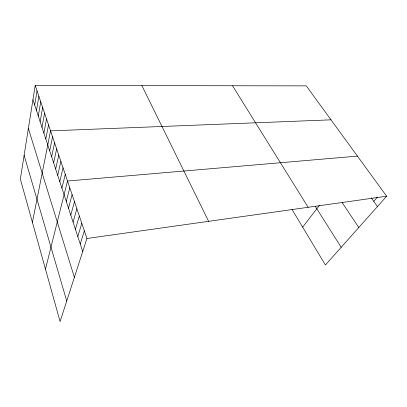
<?xml version="1.0" encoding="UTF-8"?>
<svg xmlns="http://www.w3.org/2000/svg" width="407" height="407" viewBox="0 0 407 407"><rect width="100%" height="100%" fill="white"/><g stroke="black" fill="none" stroke-linecap="round" stroke-linejoin="round"><path stroke-width="0.61" d="M35.206 85.45L20.35 179.07L60.083 321.55L86.93 238.492L35.206 85.45L306.273 85.877L386.65 196.225L325.407 265.003L292.012 209.432M34.692 105.092L37.022 90.817M36.477 110.526L38.863 96.271M38.283 116.041L40.736 101.811M40.12 121.642L42.638 107.438M41.987 127.335L44.572 113.156M43.885 133.114L46.535 118.961M45.808 138.985L48.53 124.868M32.418 222.344L50.554 130.866L331.008 119.831M49.695 150.829L52.559 136.788M51.653 156.802L54.589 142.801M53.643 162.871L56.654 148.911M55.662 169.037L58.756 155.123M57.718 175.3L60.887 161.437M59.804 181.67L63.06 167.857M61.93 188.141L65.262 174.389M45.472 269.154L67.506 181.029L357.443 156.12M66.28 201.404L69.79 187.78M68.508 208.206L72.11 194.648M70.777 215.12L74.476 201.638M73.082 222.156L76.877 208.75M75.427 229.309L79.324 215.99M77.813 236.589L81.812 223.357M80.245 243.997L84.351 230.855M302.66 227.152L319.5 205.316M373.763 201.358L377.472 197.115M86.93 238.492L386.65 196.225M371.22 197.761L377.447 206.558M342.139 202.569L358.796 227.503M315.222 206.242L341.163 247.308M232.524 85.76L308.145 207.295M141.895 85.618L208.623 221.332M32.936 99.74L82.718 251.531M28.383 128.459L74.374 277.335M24.12 155.316L66.728 300.992"/></g></svg>
